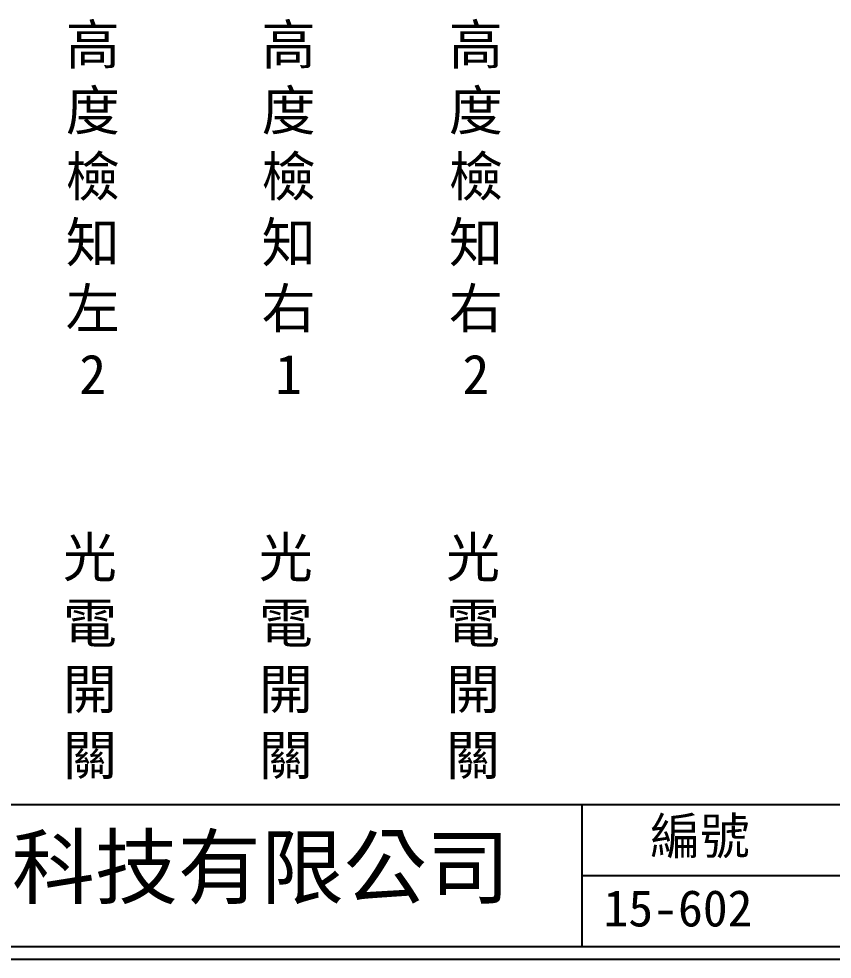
# Model space of a CAD drawing. Extents: x 275 to 562, y 265 to 469.
# Drawn here: x 355.1 to 435.3, y 264.9 to 357.6 of the extents above; entities that cross this region are included whole.
import ezdxf

# ---------------------------------------------------------------- set-up
doc = ezdxf.new("R2010")
doc.units = 0
doc.layers.add('圖框層', color=7, linetype='CONTINUOUS')
doc.layers.add('標尺寸層', color=3, linetype='CONTINUOUS')
doc.styles.add('CNS', font='romanc.shx', dxfattribs={"bigfont": 'chineset.shx'})
doc.styles.add('STSL', font='kaiu.ttf')

msp = doc.modelspace()

# ---------------------------------------------------------------- linework, layer by layer
at = {"layer": '圖框層', "color": 7}
for p, q in [((276.148, 280.195), (560.648, 280.195)), ((410.648, 266.195), (410.648, 280.195)), ((410.648, 273.195), (560.648, 273.195)), ((276.148, 266.195), (560.648, 266.195)), ((274.898, 264.945), (561.898, 264.945))]:
    msp.add_line(p, q, dxfattribs=at)

# ---------------------------------------------------------------- texts
at = {"layer": '圖框層', "color": 4, "style": 'STSL'}
for s, height, p in [('編號', 3.6, (417.363, 275.282)), ('泓陞自動化科技有限公司', 6, (313.501, 271.022)), ('15-602', 3.6, (412.761, 268.169))]:
    msp.add_text(s, height=height, dxfattribs=at).set_placement(p)
at = {"layer": '標尺寸層', "color": 7, "char_height": 3.9, "width": 4.96081, "attachment_point": 5, "style": 'CNS'}
for s, insert in [('{\\fDFKai-SB|b0|i0|c136|p65;高度檢知左2}', (362.396, 338.851)), ('{\\fDFKai-SB|b0|i0|c136|p65;高度檢知右1}', (381.712, 338.851)), ('{\\fDFKai-SB|b0|i0|c136|p65;高度檢知右2}', (400.18, 338.851)), ('{\\fDFKai-SB|b0|i0|c136|p65;光電開關}', (362.121, 294.598)), ('{\\fDFKai-SB|b0|i0|c136|p65;光電開關}', (381.437, 294.598)), ('{\\fDFKai-SB|b0|i0|c136|p65;光電開關}', (399.904, 294.598))]:
    msp.add_mtext(s, dxfattribs=dict(at, insert=insert))

doc.saveas('drawing.dxf')
